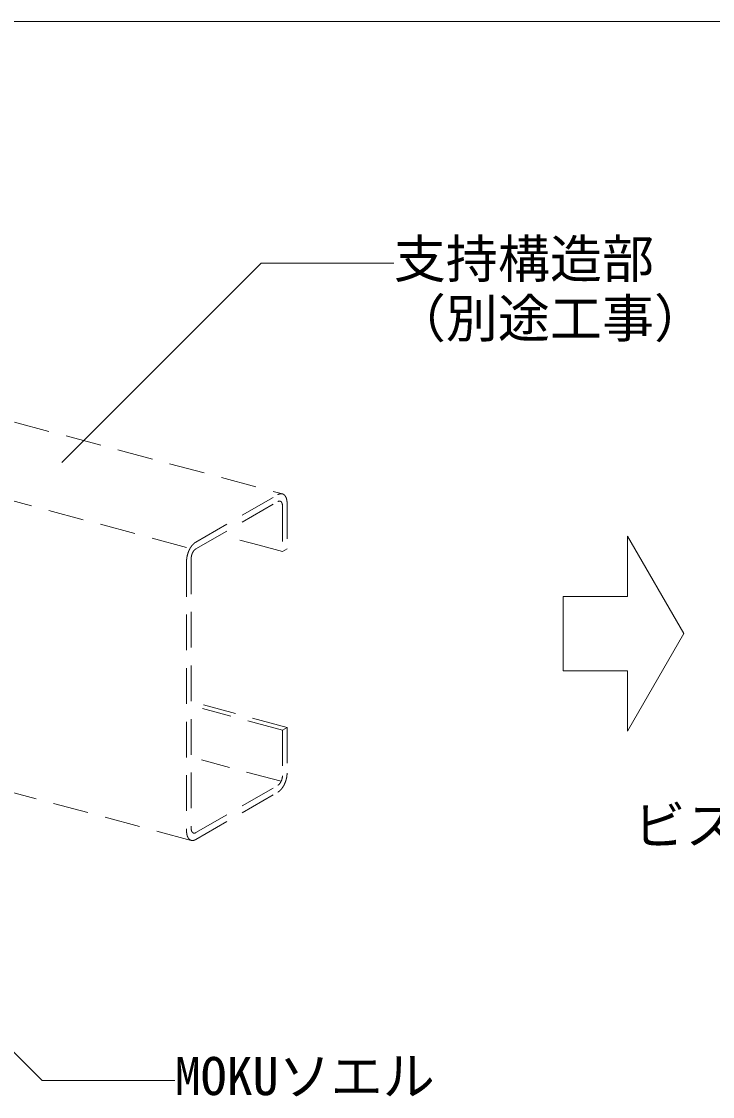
# Model space of a CAD drawing. Units: millimetres on the paper, enlarged 20 times, with parts at other scales. Extents: x -4100 to 4100, y -2860 to 2860.
# Drawn here: x -440 to 24, y -165 to 558 of the extents above; entities that cross this region are included whole.
import ezdxf
from ezdxf.enums import TextEntityAlignment as Align

# ---------------------------------------------------------------- set-up
doc = ezdxf.new("R2010")
doc.units = ezdxf.units.MM
doc.header["$LTSCALE"] = 20
doc.linetypes.add('DASHED1', pattern=[1.8, 1.2, -0.6])
for name, color, linetype, lineweight in [('4-1_吊り材', 4, 'DASHED1', 9), ('4-6_文字・矢印', 7, 'Continuous', 18), ('4-9_躯体他', 4, 'DASHED1', 9), ('F-3_野縁', 3, 'Continuous', 18)]:
    doc.layers.add(name, color=color, linetype=linetype, lineweight=lineweight)
doc.styles.add('ＭＳ ゴシック', font='')
doc.styles.get('ＭＳ ゴシック').set_extended_font_data('MS Gothic')

msp = doc.modelspace()

# ---------------------------------------------------------------- linework, layer by layer
at = {"layer": '4-1_吊り材'}
for p, q in [((-479.92, 297.69), (-264.97, 240.1)), ((-323.21, 207.71), (-268.08, 239.55)), ((-280.66, 205.53), (-293.64, 209.01)), ((-264.99, 201.33), (-280.66, 205.53)), ((-329.43, 194.93), (-329.43, 13.31)), ((-264.99, 81.33), (-318.64, 95.71)), ((-261.88, 83.13), (-318.17, 98.21)), ((-326.28, 7.14), (-543.58, 65.37)), ((-265.87, 46.85), (-319.46, 61.21))]:
    msp.add_line(p, q, dxfattribs=at)
at = {"layer": '4-6_文字・矢印'}
for p, q in [((-33.08, 211.77), (-33.08, 171.14)), ((4.79, 146.18), (-33.08, 211.77)), ((-76.32, 121.23), (-76.32, 171.14)), ((-33.08, 171.14), (-76.32, 171.14)), ((4.79, 146.18), (-33.08, 80.6)), ((-33.08, 121.23), (-76.32, 121.23)), ((-33.08, 80.6), (-33.08, 121.23)), ((-426.63, -154.37), (-560.47, -20.53)), ((-337.4, -154.37), (-426.63, -154.37))]:
    msp.add_line(p, q, dxfattribs=at)
msp.add_lwpolyline([(-190.13, 395.17), (-279.36, 395.17), (-413.21, 261.33)], dxfattribs=at)
at = {"layer": '4-9_躯体他'}
for p, q in [((-329.43, 204.13), (-542.45, 261.21)), ((-323.21, 203.11), (-268.09, 234.94)), ((-264.99, 232.14), (-264.99, 201.33)), ((-261.88, 233.94), (-261.88, 203.13)), ((-264.99, 201.33), (-261.88, 203.13)), ((-326.32, 196.72), (-326.32, 15.11)), ((-264.99, 81.33), (-261.88, 83.13)), ((-264.99, 81.33), (-264.99, 50.53)), ((-261.88, 83.13), (-261.88, 52.33)), ((-323.22, 12.31), (-268.09, 44.14)), ((-323.23, 7.71), (-268.09, 39.54))]:
    msp.add_line(p, q, dxfattribs=at)
for centre, radius, start, end in [((-265.12, 234.4), 5.94, 114.20833, 120.08147), ((-265.49, 235.24), 5.02, 107.64462, 114.21445), ((-265.72, 235.95), 4.28, 100.33492, 107.64659), ((-265.82, 236.5), 3.71, 92.29131, 100.32968), ((-265.84, 236.89), 3.32, 83.61781, 92.27635), ((-265.81, 237.11), 3.1, 74.52733, 83.59312), ((-265.8, 237.17), 3.04, 65.32216, 74.49692), ((-265.85, 237.07), 3.15, 56.33252, 65.29295), ((-266, 236.84), 3.43, 47.83966, 56.31081), ((-266.3, 236.51), 3.88, 40.02408, 47.82809), ((-266.78, 236.1), 4.5, 32.95801, 40.02158), ((-267.46, 235.67), 5.31, 26.63008, 32.96169), ((-266.61, 232.37), 2.97, 114.20833, 120.08147), ((-266.79, 232.79), 2.51, 107.64462, 114.21445), ((-266.91, 233.14), 2.14, 100.33492, 107.64659), ((-266.96, 233.42), 1.86, 92.29131, 100.32968), ((-266.97, 233.62), 1.66, 83.61781, 92.27635), ((-266.95, 233.73), 1.55, 74.52733, 83.59312), ((-266.95, 233.75), 1.52, 65.32216, 74.49692), ((-266.97, 233.7), 1.58, 56.33252, 65.29295), ((-267.05, 233.59), 1.72, 47.83966, 56.31081), ((-267.2, 233.42), 1.94, 40.02408, 47.82809), ((-267.44, 233.22), 2.25, 32.95801, 40.02158), ((-267.78, 233), 2.65, 26.63008, 32.96169), ((-268.21, 232.78), 3.14, 20.97903, 26.63701), ((-268.74, 232.58), 3.71, 15.92159, 20.98712), ((-269.35, 232.41), 4.34, 11.37006, 15.92958), ((-270.02, 232.27), 5.03, 7.24176, 11.3774), ((-270.73, 232.18), 5.74, 3.46278, 7.24823), ((-271.44, 232.14), 6.46, 359.96877, 3.46838), ((-268.33, 235.23), 6.28, 20.97903, 26.63701), ((-269.39, 234.82), 7.42, 15.92159, 20.98712), ((-270.6, 234.47), 8.68, 11.37006, 15.92958), ((-271.95, 234.2), 10.05, 7.24176, 11.3774), ((-273.36, 234.02), 11.48, 3.46278, 7.24823), ((-274.79, 233.93), 12.91, 359.96877, 3.46838), ((-311.31, 194.57), 18.12, 154.09019, 156.88234), ((-312, 194.9), 17.36, 151.22003, 154.09326), ((-312.87, 195.38), 16.36, 148.23471, 151.22342), ((-313.88, 196.01), 15.17, 145.09595, 148.23853), ((-314.96, 196.77), 13.85, 141.76025, 145.10034), ((-316.07, 197.64), 12.44, 138.17744, 141.76534), ((-317.14, 198.6), 11, 134.28928, 138.18332), ((-318.13, 199.61), 9.59, 130.02838, 134.29604), ((-318.99, 200.64), 8.25, 125.31799, 130.03598), ((-320.18, 198.56), 5.5, 134.28928, 138.18332), ((-320.67, 199.06), 4.79, 130.02838, 134.29604), ((-319.7, 201.64), 7.02, 120.07359, 125.32611), ((-321.1, 199.58), 4.12, 125.31799, 130.03598), ((-321.45, 200.08), 3.51, 120.07359, 125.32611), ((-315.13, 194.92), 14.3, 176.70427, 179.97359), ((-313.85, 194.85), 15.59, 173.62148, 176.70845), ((-312.72, 194.72), 16.71, 170.67877, 173.62514), ((-311.81, 194.57), 17.64, 167.83937, 170.68205), ((-311.15, 194.43), 18.31, 165.07002, 167.84236), ((-310.77, 194.33), 18.71, 162.33987, 165.07285), ((-310.67, 194.3), 18.81, 159.61942, 162.34262), ((-310.86, 194.37), 18.61, 156.87947, 159.62218), ((-319.17, 196.72), 7.15, 176.70427, 179.97359), ((-318.53, 196.68), 7.79, 173.62148, 176.70845), ((-317.97, 196.62), 8.36, 170.67877, 173.62514), ((-317.51, 196.54), 8.82, 167.83937, 170.68205), ((-317.18, 196.47), 9.16, 165.07002, 167.84236), ((-316.99, 196.42), 9.35, 162.33987, 165.07285), ((-316.94, 196.41), 9.4, 159.61942, 162.34262), ((-317.04, 196.44), 9.3, 156.87947, 159.62218), ((-317.26, 196.54), 9.06, 154.09019, 156.88234), ((-317.61, 196.71), 8.68, 151.22003, 154.09326), ((-318.04, 196.95), 8.18, 148.23471, 151.22342), ((-318.55, 197.26), 7.59, 145.09595, 148.23853), ((-319.09, 197.64), 6.92, 141.76025, 145.10034), ((-319.64, 198.08), 6.22, 138.17744, 141.76534), ((-278.58, 52.53), 16.71, 350.67877, 353.62514), ((-277.46, 52.41), 15.59, 353.62148, 356.70845), ((-276.18, 52.33), 14.3, 356.70427, 359.97359), ((-269.85, 47.18), 3.51, 300.07359, 305.32611), ((-270.21, 47.68), 4.12, 305.31799, 310.03598), ((-270.64, 48.19), 4.79, 310.02838, 314.29604), ((-271.13, 48.7), 5.5, 314.28928, 318.18332), ((-271.67, 49.18), 6.22, 318.17744, 321.76534), ((-272.22, 49.61), 6.92, 321.76025, 325.10034), ((-272.76, 49.99), 7.59, 325.09595, 328.23853), ((-273.27, 50.31), 8.18, 328.23471, 331.22342), ((-273.7, 50.55), 8.68, 331.22003, 334.09326), ((-274.04, 50.71), 9.06, 334.09019, 336.88234), ((-274.27, 50.81), 9.3, 336.87947, 339.62218), ((-274.36, 50.84), 9.4, 339.61942, 342.34262), ((-274.32, 50.83), 9.35, 342.33987, 345.07285), ((-274.12, 50.78), 9.16, 345.07002, 347.84236), ((-273.79, 50.71), 8.82, 347.83937, 350.68205), ((-273.34, 50.63), 8.36, 350.67877, 353.62514), ((-272.78, 50.57), 7.79, 353.62148, 356.70845), ((-272.14, 50.54), 7.15, 356.70427, 359.97359), ((-278.44, 51.87), 16.36, 328.23471, 331.22342), ((-279.31, 52.35), 17.36, 331.22003, 334.09326), ((-280, 52.69), 18.12, 334.09019, 336.88234), ((-280.45, 52.88), 18.61, 336.87947, 339.62218), ((-280.63, 52.95), 18.81, 339.61942, 342.34262), ((-280.54, 52.92), 18.71, 342.33987, 345.07285), ((-280.15, 52.82), 18.31, 345.07002, 347.84236), ((-279.49, 52.68), 17.64, 347.83937, 350.68205), ((-271.61, 45.62), 7.02, 300.07359, 305.32611), ((-272.32, 46.62), 8.25, 305.31799, 310.03598), ((-273.18, 47.64), 9.59, 310.02838, 314.29604), ((-274.17, 48.66), 11, 314.28928, 318.18332), ((-275.24, 49.62), 12.44, 318.17744, 321.76534), ((-276.34, 50.49), 13.85, 321.76025, 325.10034), ((-277.43, 51.25), 15.17, 325.09595, 328.23853), ((-319.87, 15.12), 6.46, 179.96877, 183.46838), ((-320.58, 15.07), 5.74, 183.46278, 187.24823), ((-316.52, 13.32), 12.91, 179.96877, 183.46838), ((-317.95, 13.23), 11.48, 183.46278, 187.24823), ((-319.36, 13.05), 10.05, 187.24176, 191.3774), ((-320.7, 12.78), 8.68, 191.37006, 195.92958), ((-321.92, 12.43), 7.42, 195.92159, 200.98712), ((-322.98, 12.02), 6.28, 200.97903, 206.63701), ((-323.85, 11.59), 5.31, 206.63008, 212.96169), ((-324.53, 11.15), 4.5, 212.95801, 220.02158), ((-325, 10.75), 3.88, 220.02408, 227.82809), ((-325.31, 10.42), 3.43, 227.83966, 236.31081), ((-325.46, 10.19), 3.15, 236.33252, 245.29295), ((-325.51, 10.09), 3.04, 245.32216, 254.49692), ((-321.29, 14.98), 5.03, 187.24176, 191.3774), ((-321.96, 14.85), 4.34, 191.37006, 195.92958), ((-322.57, 14.67), 3.71, 195.92159, 200.98712), ((-323.1, 14.47), 3.14, 200.97903, 206.63701), ((-323.53, 14.25), 2.65, 206.63008, 212.96169), ((-323.87, 14.03), 2.25, 212.95801, 220.02158), ((-324.11, 13.83), 1.94, 220.02408, 227.82809), ((-324.26, 13.66), 1.72, 227.83966, 236.31081), ((-324.34, 13.55), 1.58, 236.33252, 245.29295), ((-324.36, 13.5), 1.52, 245.32216, 254.49692), ((-325.59, 11.31), 4.28, 280.33492, 287.64659), ((-324.36, 13.53), 1.55, 254.52733, 263.59312), ((-324.34, 13.64), 1.66, 263.61781, 272.27635), ((-325.82, 12.02), 5.02, 287.64462, 294.21445), ((-324.35, 13.83), 1.86, 272.29131, 280.32968), ((-324.4, 14.11), 2.14, 280.33492, 287.64659), ((-324.52, 14.47), 2.51, 287.64462, 294.21445), ((-326.19, 12.86), 5.94, 294.20833, 300.08147), ((-324.7, 14.88), 2.97, 294.20833, 300.08147), ((-325.5, 10.14), 3.1, 254.52733, 263.59312), ((-325.47, 10.36), 3.32, 263.61781, 272.27635), ((-325.49, 10.75), 3.71, 272.29131, 280.32968)]:
    msp.add_arc(centre, radius, start, end, dxfattribs=at)
at = {"layer": 'F-3_野縁'}
msp.add_line((-905, 557.78), (3820, 557.78), dxfattribs=at)

# ---------------------------------------------------------------- texts
at = {"layer": '4-6_文字・矢印', "style": 'ＭＳ ゴシック'}
for s, p in [('支持構造部', (-190.13, 377.67)), ('（別途工事）', (-190.13, 337.67)), ('ビス(1本/箇所)', (-28.95, -3.31)), ('MOKUソエル', (-337.4, -171.87))]:
    msp.add_text(s, height=25.66, dxfattribs=at).set_placement(p, align=Align.BOTTOM_LEFT)

doc.saveas('drawing.dxf')
